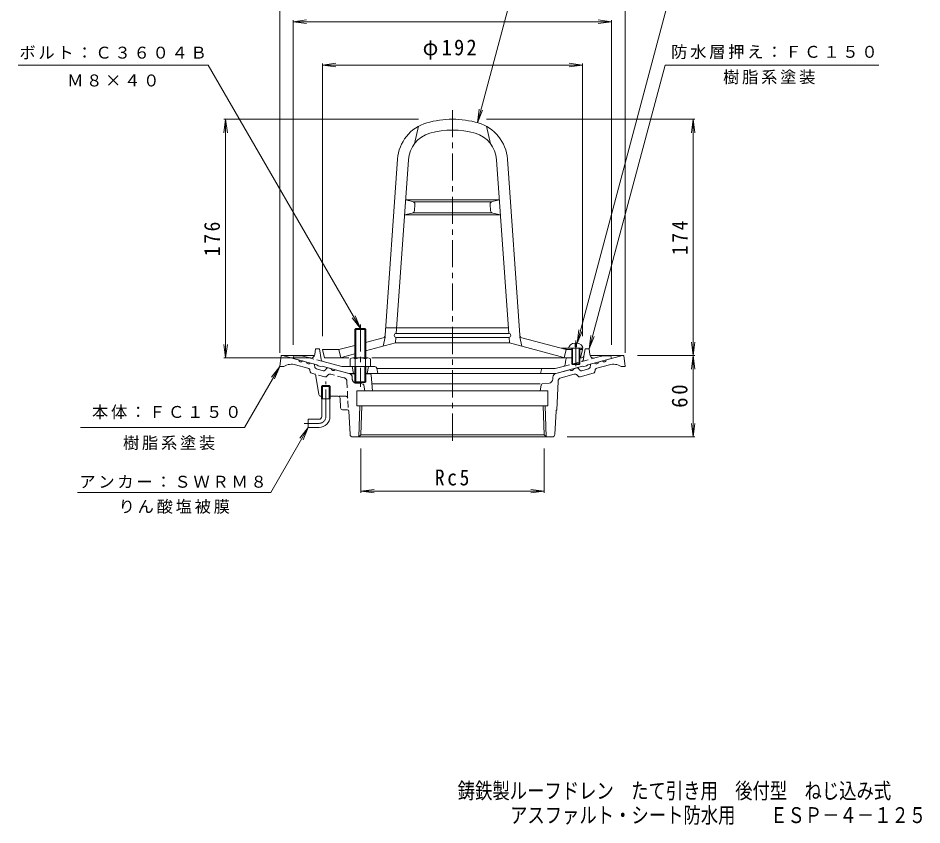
# Model space of a CAD drawing. Units: millimetres, scale not verified. Extents: x -366 to 302, y -461 to 463.
# Drawn here: x -366 to 302, y -461 to 135 of the extents above; entities that cross this region are included whole.
import ezdxf
from ezdxf.enums import TextEntityAlignment as Align

# ---------------------------------------------------------------- set-up
doc = ezdxf.new("R2010")
doc.units = ezdxf.units.MM
doc.header["$LTSCALE"] = 4
doc.linetypes.add('CHAIN1', pattern=[8, 5, -1, 1, -1])
doc.linetypes.add('DASHED1', pattern=[1.8, 1.2, -0.6])
for name, color, linetype, lineweight in [('0-0_通り芯', 3, 'Continuous', 9), ('0-1_ピット', 2, 'Continuous', 9), ('0-2_本体（蓋）', 6, 'Continuous', 5), ('0-4_寸法', 7, 'Continuous', 9), ('0-5_文字', 7, 'Continuous', 9)]:
    doc.layers.add(name, color=color, linetype=linetype, lineweight=lineweight)
doc.layers.add('F-4_F-4ﾚｲﾔ', color=6, linetype='Continuous')
doc.styles.add('ＭＳ ゴシック', font='')
doc.styles.get('ＭＳ ゴシック').set_extended_font_data('MS Gothic')

msp = doc.modelspace()

# ---------------------------------------------------------------- linework, layer by layer
at = {"layer": '0-0_通り芯', "linetype": 'CHAIN1'}
for p, q in [((-44.861, 66.647), (-44.861, -179.992)), ((-138.361, -159.516), (-138.361, -133.516)), ((-143.361, -164.516), (-154.361, -164.516))]:
    msp.add_line(p, q, dxfattribs=at)
at = {"layer": '0-0_通り芯'}
for p, q in [((-172.361, -122.516), (-171.361, -114.516)), ((-171.361, -114.516), (-146.635, -114.516)), ((-170.361, -114.516), (-158.505, -117.693)), ((-155.607, -118.469), (-152.709, -119.246)), ((-147.511, -120.639), (-149.812, -120.022)), ((56.664, -114.516), (81.639, -114.516)), ((57.79, -120.639), (60.09, -120.022)), ((65.886, -118.469), (62.988, -119.246)), ((80.639, -114.516), (68.784, -117.693)), ((82.639, -122.516), (81.639, -114.516)), ((-172.361, -122.516), (-169.361, -122.516)), ((-151.531, -123.703), (-160.719, -121.241)), ((-149.85, -126.4), (-150.089, -125.234)), ((-146.79, -121.404), (-146.427, -123.177)), ((-145.346, -124.325), (-140.375, -125.656)), ((-137.665, -123.849), (-138.865, -125.203)), ((-134.357, -124.163), (-136.658, -123.547)), ((-121.117, -127.711), (-131.459, -124.94)), ((31.395, -127.711), (41.738, -124.94)), ((44.635, -124.163), (46.936, -123.547)), ((47.943, -123.849), (49.144, -125.203)), ((55.625, -124.325), (50.654, -125.656)), ((57.069, -121.404), (56.706, -123.177)), ((60.129, -126.4), (60.368, -125.234)), ((61.81, -123.703), (70.997, -121.241)), ((82.639, -122.516), (79.639, -122.516)), ((-147.121, -127.99), (-148.769, -127.549)), ((-143.557, -143.245), (-145.662, -129.617)), ((-116.861, -128.016), (-120.384, -128.016)), ((-105.789, -128.016), (-108.861, -128.016)), ((-104.792, -128.942), (-103.935, -140.516)), ((29.11, -131.97), (29.175, -130.479)), ((35.265, -130.815), (44.987, -128.21)), ((47.791, -129.706), (47.001, -128.815)), ((49.301, -130.16), (59.048, -127.549)), ((-140.721, -136.516), (-141.536, -137.316)), ((-135.186, -137.316), (-141.536, -137.316)), ((-141.536, -146.516), (-141.536, -137.316)), ((-136.001, -136.516), (-140.721, -136.516)), ((-140.721, -146.516), (-140.721, -136.516)), ((-135.186, -137.316), (-136.001, -136.516)), ((-136.001, -146.516), (-136.001, -136.516)), ((-135.186, -146.516), (-135.186, -137.316)), ((19.806, -135.427), (-103.935, -135.427)), ((20.516, -136.256), (19.806, -140.516)), ((26.469, -134.819), (21.384, -135.427)), ((33.044, -133.583), (32.135, -154.626)), ((-142.075, -144.516), (-141.536, -144.516)), ((-135.186, -146.516), (-141.536, -146.516)), ((-141.361, -159.516), (-141.361, -146.516)), ((-135.36, -159.516), (-135.36, -146.516)), ((-135.186, -144.516), (-129.288, -144.516)), ((-127.789, -145.941), (-127.432, -153.091)), ((-115.361, -140.516), (-115.361, -151.516)), ((-115.361, -140.516), (25.639, -140.516)), ((25.639, -140.516), (25.639, -151.516)), ((-115.361, -151.516), (25.639, -151.516)), ((-114.076, -174.516), (-113.357, -151.516)), ((24.354, -174.516), (23.636, -151.516)), ((-125.934, -154.516), (-122.312, -154.516)), ((-120.456, -172.616), (-121.313, -155.466)), ((30.734, -172.616), (31.592, -155.466)), ((-151.361, -161.516), (-151.361, -167.516)), ((-143.361, -161.516), (-151.361, -161.516)), ((-143.361, -167.516), (-151.361, -167.516)), ((-112.549, -172.989), (22.828, -172.989)), ((-118.458, -174.516), (28.737, -174.516))]:
    msp.add_line(p, q, dxfattribs=at)
at = {"layer": '0-0_通り芯', "linetype": 'DASHED1'}
for p, q in [((-139.023, -130.16), (-147.121, -127.99)), ((-137.512, -129.706), (-136.722, -128.815)), ((-124.986, -130.815), (-134.708, -128.21)), ((-118.832, -131.97), (-118.896, -130.479)), ((-122.766, -133.583), (-121.856, -154.626)), ((-116.191, -134.819), (-111.105, -135.427)), ((-110.237, -136.256), (-109.527, -140.516)), ((-123.729, -144.516), (-129.288, -144.516))]:
    msp.add_line(p, q, dxfattribs=at)
at = {"layer": '0-0_通り芯'}
for points in [[(-114.076, -174.516), (-112.549, -172.989), (-111.878, -151.516)], [(24.354, -174.516), (22.828, -172.989), (22.157, -151.516)]]:
    msp.add_lwpolyline(points, dxfattribs=at)
for centre, radius, start, end in [((-156.894, -117.477), 1.625, 187.61929, 322.3797), ((-151.099, -119.03), 1.625, 187.62059, 322.37891), ((61.377, -119.03), 1.625, 217.62109, 352.37941), ((67.173, -117.477), 1.625, 217.6203, 352.38071), ((-163.566, -131.866), 11, 74.99997, 121.79021), ((-152.049, -125.635), 2, 11.56621, 75.0005), ((-148.381, -126.1), 1.5, 191.56628, 255.00128), ((-147.77, -121.605), 1, 11.56642, 75.00078), ((-144.958, -122.876), 1.5, 191.5649, 254.99991), ((-139.987, -124.208), 1.5, 254.99991, 318.43558), ((-136.916, -124.513), 1, 75.00023, 138.43498), ((-132.746, -123.948), 1.625, 187.62059, 322.38074), ((43.025, -123.948), 1.625, 217.61926, 352.37941), ((47.195, -124.513), 1, 41.56502, 104.99977), ((50.266, -124.208), 1.5, 221.56442, 285.00009), ((55.236, -122.876), 1.5, 285.00009, 348.4351), ((58.048, -121.605), 1, 104.99922, 168.43358), ((58.66, -126.1), 1.5, 284.99872, 348.43372), ((62.327, -125.635), 2, 104.9995, 168.43379), ((73.844, -131.866), 11, 58.20979, 105.00003), ((-147.638, -129.922), 2, 8.77884, 75.00076), ((-121.893, -130.609), 3, 59.78954, 75.00024), ((-105.789, -129.016), 1, 4.23788, 90), ((26.113, -131.84), 3, 276.82027, 357.52458), ((32.172, -130.609), 3, 104.99976, 177.5246), ((36.041, -133.713), 3, 104.99898, 177.5246), ((45.504, -130.142), 2, 41.56493, 105.00024), ((48.913, -128.711), 1.5, 221.56349, 284.99872), ((21.503, -136.42), 1, 96.82062, 170.53838), ((-142.075, -143.016), 1.5, 188.77872, 270), ((-129.288, -146.016), 1.5, 2.86287, 90), ((-125.934, -153.016), 1.5, 182.86287, 270), ((-143.361, -159.516), 2, 270, 0), ((-143.361, -159.516), 8, 270, 0), ((-122.312, -155.516), 1, 2.86252, 90), ((32.591, -155.516), 1, 117.1295, 177.13748), ((-118.458, -172.516), 2, 182.86198, 270), ((28.737, -172.516), 2, 270, 357.13802)]:
    msp.add_arc(centre, radius, start, end, dxfattribs=at)
at = {"layer": '0-0_通り芯', "linetype": 'DASHED1'}
for centre, radius, start, end in [((-138.634, -128.711), 1.5, 255.00128, 318.43651), ((-135.226, -130.142), 2, 74.99976, 138.43507), ((-125.763, -133.713), 3, 2.4754, 75.00102), ((-121.893, -130.609), 3, 2.4754, 59.78954), ((-115.834, -131.84), 3, 182.47542, 263.17973), ((-111.224, -136.42), 1, 9.46162, 83.17938), ((-123.729, -146.016), 1.5, 2.4754, 90)]:
    msp.add_arc(centre, radius, start, end, dxfattribs=at)
at = {"layer": '0-0_通り芯', "linetype": 'CHAIN1'}
msp.add_arc((-143.361, -159.516), 5, 270, 0, dxfattribs=at)
at = {"layer": '0-1_ピット', "color": 4, "linetype": 'CHAIN1'}
msp.add_line((-112.861, -91.483), (-112.861, -137.483), dxfattribs=at)
at = {"layer": '0-1_ピット', "color": 4}
for p, q in [((-116.861, -116.126), (-116.861, -95.159)), ((-116.184, -116.126), (-116.184, -94.483)), ((-109.537, -116.126), (-109.537, -94.483)), ((-108.861, -116.126), (-108.861, -95.159)), ((-120.361, -116.848), (-120.361, -122.626)), ((-118.484, -116.126), (-107.237, -116.126)), ((-116.608, -116.848), (-116.608, -122.626)), ((-109.113, -116.848), (-109.113, -122.626)), ((-105.361, -116.848), (-105.361, -122.626)), ((-120.361, -122.626), (-105.361, -122.626)), ((-116.861, -122.626), (-116.861, -133.806)), ((-116.184, -122.626), (-116.184, -134.483)), ((-109.537, -122.626), (-109.537, -134.483)), ((-108.861, -122.626), (-108.861, -133.806))]:
    msp.add_line(p, q, dxfattribs=at)
at = {"layer": '0-1_ピット'}
for p, q in [((-146.536, -113.769), (-145.986, -109.626)), ((-142.986, -109.626), (-145.986, -109.626)), ((-141.697, -117.36), (-142.986, -109.626)), ((52.14, -114.873), (53.014, -109.626)), ((53.014, -109.626), (56.014, -109.626)), ((56.565, -113.769), (56.014, -109.626)), ((-162.486, -116.626), (-161.986, -114.626)), ((-144.986, -121.315), (-162.486, -116.626)), ((-156.427, -114.626), (-161.986, -114.626)), ((-150.286, -116.272), (-156.427, -114.626)), ((-140.242, -118.963), (-126.57, -122.626)), ((38.809, -117.384), (38.223, -120.972)), ((50.661, -116.126), (49.014, -116.126)), ((55.014, -121.315), (72.514, -116.626)), ((60.315, -116.272), (66.455, -114.626)), ((66.455, -114.626), (72.014, -114.626)), ((72.514, -116.626), (72.014, -114.626)), ((-144.986, -121.315), (-143.986, -122.101)), ((-141.986, -122.637), (-143.986, -122.101)), ((-140.986, -122.387), (-141.986, -122.637)), ((-121.433, -127.626), (-140.986, -122.387)), ((-102.215, -122.626), (-126.57, -122.626)), ((-118.861, -122.626), (-117.861, -127.626)), ((-106.861, -122.626), (-107.861, -127.626)), ((-100.744, -123.832), (-99.986, -127.626)), ((-100.686, -124.126), (31.001, -124.126)), ((20.807, -124.852), (20.014, -127.626)), ((36.766, -122.581), (31.001, -124.126)), ((31.462, -127.626), (51.014, -122.387)), ((51.014, -122.387), (52.014, -122.637)), ((52.014, -122.637), (54.014, -122.101)), ((55.014, -121.315), (54.014, -122.101)), ((-116.861, -127.626), (-121.433, -127.626)), ((-108.861, -127.626), (31.462, -127.626))]:
    msp.add_line(p, q, dxfattribs=at)
at = {"layer": '0-1_ピット', "linetype": 'DASHED1'}
for p, q in [((-140.242, -118.963), (-150.286, -116.272)), ((36.766, -122.581), (60.315, -116.272)), ((51.726, -117.36), (52.14, -114.873))]:
    msp.add_line(p, q, dxfattribs=at)
at = {"layer": '0-1_ピット', "color": 4}
for points in [[(-108.861, -95.159), (-116.861, -95.159), (-116.184, -94.483), (-109.537, -94.483)], [(-108.861, -133.806), (-116.861, -133.806), (-116.184, -134.483), (-109.537, -134.483)]]:
    msp.add_lwpolyline(points, close=True, dxfattribs=at)
at = {"layer": '0-1_ピット'}
for centre, radius, start, end in [((-149.51, -113.374), 3, 254.99991, 352.43501), ((-139.724, -117.031), 2, 189.45839, 254.99998), ((40.289, -117.626), 1.5, 90, 170.72017), ((50.661, -114.626), 1.5, 270, 350.54048), ((59.538, -113.374), 3, 187.56569, 285.00009), ((-102.215, -124.126), 1.5, 11.31021, 90), ((21.769, -125.126), 1, 90, 164.05402), ((36.249, -120.65), 2, 285.00052, 350.72157)]:
    msp.add_arc(centre, radius, start, end, dxfattribs=at)
at = {"layer": '0-1_ピット', "color": 4}
for centre, radius, start, end in [((-118.484, -118.927), 2.8, 47.92557, 132.07463), ((-112.861, -126.216), 10.089, 68.19786, 111.80214), ((-107.237, -118.927), 2.8, 47.92572, 132.07428)]:
    msp.add_arc(centre, radius, start, end, dxfattribs=at)
at = {"layer": '0-1_ピット', "linetype": 'DASHED1'}
msp.add_arc((49.753, -117.031), 2, 285.00002, 350.54161, dxfattribs=at)
at = {"layer": '0-2_本体（蓋）'}
for p, q in [((-69.861, 54.729), (-72.861, 41.882)), ((-19.861, 54.729), (-16.861, 41.882)), ((-94.491, -99.521), (-85.399, 30.497)), ((-86.371, -98.084), (-77.419, 29.939)), ((-3.35, -98.084), (-12.302, 29.939)), ((4.77, -99.521), (-4.322, 30.497)), ((-79.483, 0.416), (-10.238, 0.416)), ((-74.263, -0.717), (-79.483, 0.416)), ((-15.458, -0.717), (-10.238, 0.416)), ((-73.47, -1.084), (-16.251, -1.084)), ((-73.025, -7.578), (-72.692, -2.811)), ((-16.696, -7.578), (-17.029, -2.811)), ((-74.608, -9.395), (-80.252, -10.584)), ((-9.469, -10.584), (-80.252, -10.584)), ((-15.837, -9.084), (-73.884, -9.084)), ((-15.113, -9.395), (-9.469, -10.584)), ((-94.111, -94.084), (-3.63, -94.084)), ((-86.371, -98.084), (-3.35, -98.084)), ((-95.969, -101.313), (-108.986, -104.801)), ((-86.861, -105.084), (-108.986, -111.013)), ((-94.591, -100.944), (-96.091, -107.557)), ((-86.861, -105.084), (-86.58, -101.07)), ((-86.861, -105.084), (-2.861, -105.084)), ((-86.371, -101.084), (-3.35, -101.084)), ((-2.861, -105.084), (-3.142, -101.07)), ((-2.861, -105.084), (34.639, -115.132)), ((4.869, -100.944), (6.369, -107.557)), ((6.247, -101.313), (39.14, -110.126)), ((45.639, -105.244), (45.639, -108.126)), ((46.639, -105.244), (46.639, -108.126)), ((-140.861, -110.126), (-139.361, -116.126)), ((-128.861, -110.126), (-140.861, -110.126)), ((-116.986, -106.944), (-128.861, -110.126)), ((-128.861, -110.126), (-127.361, -116.126)), ((-116.986, -113.156), (-124.361, -115.132)), ((35.407, -109.126), (40.889, -109.126)), ((39.139, -110.126), (37.639, -116.126)), ((39.139, -110.126), (38.139, -109.126)), ((39.14, -110.126), (43.139, -110.126)), ((40.889, -109.126), (51.389, -109.126)), ((43.139, -109.126), (43.139, -120.626)), ((43.639, -109.126), (43.639, -121.126)), ((45.639, -108.126), (46.639, -108.126)), ((48.639, -109.126), (48.639, -121.126)), ((49.139, -109.126), (49.139, -120.626)), ((49.139, -110.126), (51.139, -110.126)), ((51.139, -110.126), (49.639, -116.126)), ((51.139, -110.126), (50.139, -109.126)), ((-139.361, -116.126), (-121.348, -116.126)), ((-124.361, -115.132), (-127.361, -116.126)), ((-104.313, -116.126), (43.139, -116.126)), ((34.639, -115.132), (37.639, -116.126)), ((49.139, -116.126), (49.639, -116.126)), ((43.139, -120.626), (49.139, -120.626)), ((43.139, -120.626), (43.639, -121.126)), ((43.639, -121.126), (48.639, -121.126)), ((49.139, -120.626), (48.639, -121.126))]:
    msp.add_line(p, q, dxfattribs=at)
at = {"layer": '0-2_本体（蓋）', "linetype": 'CHAIN1'}
msp.add_line((46.139, -103.445), (46.139, -122.215), dxfattribs=at)
at = {"layer": '0-2_本体（蓋）'}
for centre, radius, start, end in [((-55.472, 28.404), 30, 106.21596, 175.99994), ((-44.861, -8.084), 68, 73.78406, 106.21594), ((-34.249, 28.404), 30, 4.00006, 73.78404), ((-55.472, 28.404), 22, 106.21596, 175.99994), ((-44.861, -8.084), 60, 73.78406, 106.21594), ((-34.249, 28.404), 22, 4.00006, 73.78404), ((-74.687, -2.671), 2, 355.99968, 77.75664), ((-15.034, -2.671), 2, 102.24336, 184.00032), ((-75.02, -7.438), 2, 281.89342, 355.99968), ((-14.701, -7.438), 2, 184.00032, 258.10658), ((-96.486, -99.381), 2, 285.00021, 356.0011), ((-86.371, -99.584), 1.5, 90, 270), ((-3.35, -99.584), 1.5, 270, 90), ((6.765, -99.381), 2, 183.9989, 254.99979)]:
    msp.add_arc(centre, radius, start, end, dxfattribs=at)
for start_param, end_param in [(1.6661844, 3.1415927), (6.2831853, 7.7585936)]:
    msp.add_ellipse((46.139, -109.126), major_axis=(5.25, 0), ratio=0.7428, start_param=start_param, end_param=end_param, dxfattribs=at)
at = {"layer": '0-4_寸法'}
for p, q in [((-172.361, -112.516), (-172.361, 165.116)), ((82.639, -112.516), (82.639, 165.116)), ((-162.486, 131.916), (-152.571, 133.221)), ((-162.486, -106.626), (-162.486, 133.116)), ((-162.486, 131.916), (72.514, 131.916)), ((-162.486, 131.916), (-152.571, 130.611)), ((72.514, 131.916), (62.6, 133.221)), ((72.514, 131.916), (62.6, 130.611)), ((72.514, -106.626), (72.514, 133.116)), ((-140.861, 99.916), (-130.946, 101.221)), ((-140.861, -100.126), (-140.861, 101.116)), ((51.139, 99.916), (41.225, 101.221)), ((51.139, -100.126), (51.139, 101.116)), ((-140.861, 99.916), (51.139, 99.916)), ((-140.861, 99.916), (-130.946, 98.611)), ((51.139, 99.916), (41.225, 98.611)), ((-212.361, 59.916), (-213.666, 50.001)), ((-69.861, 59.916), (-213.561, 59.916)), ((-212.361, -116.126), (-212.361, 59.916)), ((-212.361, 59.916), (-211.055, 50.001)), ((-19.861, 59.916), (133.975, 59.916)), ((132.775, 59.916), (131.469, 50.001)), ((132.775, -114.516), (132.775, 59.916)), ((132.775, 59.916), (134.08, 50.001)), ((-212.361, -116.126), (-213.666, -106.212)), ((-212.361, -116.126), (-211.055, -106.212)), ((132.775, -114.516), (131.469, -104.602)), ((132.775, -114.516), (134.08, -104.602)), ((-149.361, -116.126), (-213.561, -116.126)), ((91.639, -114.516), (133.975, -114.516)), ((132.775, -114.516), (131.469, -124.431)), ((132.775, -174.516), (132.775, -114.516)), ((132.775, -114.516), (134.08, -124.431)), ((132.775, -174.516), (131.469, -164.602)), ((132.775, -174.516), (134.08, -164.602)), ((39.733, -174.516), (133.975, -174.516)), ((-112.549, -182.989), (-112.549, -215.716)), ((22.828, -182.989), (22.828, -215.716)), ((-112.549, -214.516), (-102.634, -213.211)), ((22.828, -214.516), (12.913, -213.211)), ((-112.549, -214.516), (22.828, -214.516)), ((-112.549, -214.516), (-102.634, -215.821)), ((22.828, -214.516), (12.913, -215.821))]:
    msp.add_line(p, q, dxfattribs=at)
at = {"layer": '0-5_文字'}
for p, q in [((-26.484, 57.382), (14.255, 209.741)), ((47.164, -105.302), (117.31, 157.318)), ((-225.097, 99.916), (-365.535, 99.916)), ((-112.861, -94.483), (-225.097, 99.916)), ((56.014, -109.626), (112.161, 99.916)), ((112.161, 99.916), (269.831, 99.916)), ((-26.484, 57.382), (-25.179, 67.296)), ((-26.484, 57.382), (-22.657, 66.621)), ((-112.861, -94.483), (-118.948, -86.549)), ((-112.861, -94.483), (-116.688, -85.244)), ((47.164, -105.302), (48.469, -95.387)), ((47.164, -105.302), (50.991, -96.063)), ((56.014, -109.626), (57.32, -99.712)), ((56.014, -109.626), (59.841, -100.387)), ((-172.361, -122.516), (-198.341, -167.516)), ((-172.361, -122.516), (-178.448, -130.45)), ((-172.361, -122.516), (-176.188, -131.755)), ((-198.341, -167.516), (-319.4, -167.516)), ((-151.361, -167.516), (-179.073, -215.516)), ((-151.361, -167.516), (-157.448, -175.45)), ((-151.361, -167.516), (-155.187, -176.755)), ((-179.073, -215.516), (-321.591, -215.516))]:
    msp.add_line(p, q, dxfattribs=at)

# ---------------------------------------------------------------- texts
at = {"layer": '0-4_寸法', "color": 2, "char_height": 11.73, "attachment_point": 7, "style": 'ＭＳ ゴシック'}
for s, insert in [('\\T1.21;\\W0.95;φ192', (-66.861, 103.916)), ('\\T1.27;\\W0.9;Rc5', (-57.861, -210.516))]:
    msp.add_mtext(s, dxfattribs=dict(at, insert=insert))
at = {"layer": '0-4_寸法', "color": 2, "char_height": 11.73, "attachment_point": 7, "rotation": 90, "style": 'ＭＳ ゴシック'}
for s, insert in [('\\T1.27;\\W0.9;176', (-216.361, -41.105)), ('\\T1.27;\\W0.9;174', (128.775, -40.3)), ('\\T1.27;\\W0.95;60', (128.775, -153.016))]:
    msp.add_mtext(s, dxfattribs=dict(at, insert=insert))
at = {"layer": '0-5_文字', "char_height": 8.798, "attachment_point": 7, "style": 'ＭＳ ゴシック'}
for s, insert in [('\\T1.17;ボルト：Ｃ３６０４Ｂ', (-364.569, 104.146)), ('\\T1.17;防水層押え：ＦＣ１５０', (116.56, 104.276)), ('\\T1.17;樹脂系塗装', (154.878, 85.681)), ('\\T1.17;Ｍ８×４０', (-329.316, 83.985)), ('\\T1.17;本体：ＦＣ１５０', (-310.985, -161.469)), ('\\T1.17;樹脂系塗装', (-288.144, -184.31)), ('\\T1.17;アンカー：ＳＷＲＭ８', (-320.321, -212.447)), ('\\T1.17;りん酸塩被膜', (-291.332, -231.29))]:
    msp.add_mtext(s, dxfattribs=dict(at, insert=insert))
at = {"layer": 'F-4_F-4ﾚｲﾔ', "style": 'ＭＳ ゴシック', "width": 0.8}
for s, p in [('鋳鉄製ルーフドレン\u3000たて引き用\u3000後付型\u3000ねじ込み式', (-41.005, -445.022)), ('アスファルト・シート防水用\u3000\u3000ＥＳＰ－４－１２５', (-2.38, -463.022))]:
    msp.add_text(s, height=11.73, dxfattribs=at).set_placement(p, align=Align.BOTTOM_LEFT)

doc.saveas('drawing.dxf')
